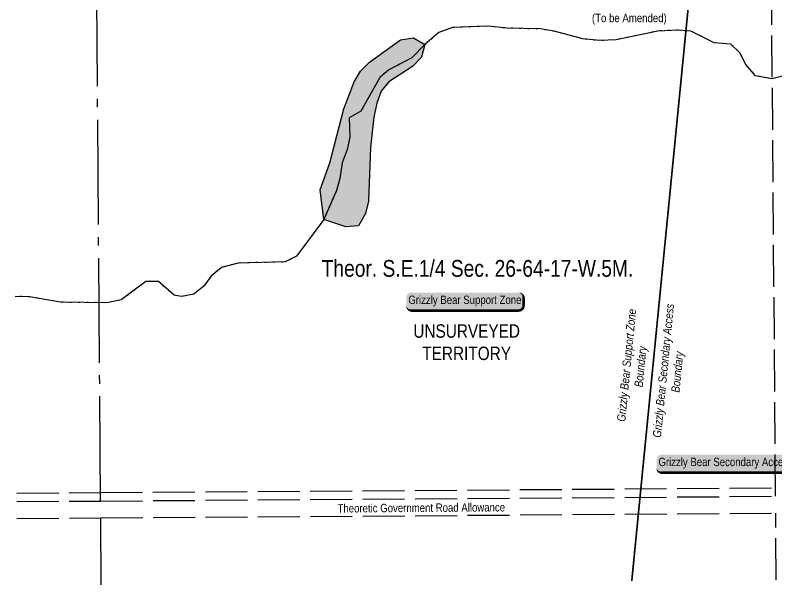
# Model space of a CAD drawing. Extents: x 534052 to 544180, y 6043031 to 6050786.
# Drawn here: x 534910 to 535818, y 6045850 to 6046530 of the extents above; entities that cross this region are included whole.
import ezdxf
from ezdxf.enums import TextEntityAlignment as Align

# ---------------------------------------------------------------- set-up
doc = ezdxf.new("R2010")
doc.units = 0
doc.header["$LTSCALE"] = 5
doc.header["$PDSIZE"] = 0.5
for name, pattern in [('DASHDOT2', [12.7, 6.35, -3.175, 0, -3.175]), ('foc-QUARTERLINE', [33, 25, -3, 2, -3]), ('foc-UNSURVEYED', [12.5, 10, -2.5]), ('foc-WHEELTRACKS', [2, 0.4, -1.6])]:
    doc.linetypes.add(name, pattern=pattern)
doc.layers.get('Defpoints').update_dxf_attribs({"color": 9})
for name, color, linetype in [('AS-WILDLIFE', 131, 'DASHDOT2'), ('AS-WILDLIFE-BLOCK', 131, 'Continuous'), ('C-SYMBOL', 7, 'Continuous'), ('L-ROAD-T', 7, 'Continuous'), ('L-SECQ', 8, 'foc-QUARTERLINE'), ('L-UNS-T', 3, 'Continuous'), ('L-USEC', 7, 'foc-UNSURVEYED'), ('T-CREEK', 160, 'Continuous'), ('T-WATER-H', 133, 'Continuous'), ('T-WATER-P3', 160, 'foc-WHEELTRACKS')]:
    doc.layers.add(name, color=color, linetype=linetype)
doc.layers.add('C-AR-T', color=13, linetype='Continuous', lineweight=9)
doc.styles.add('175L', font='', dxfattribs={"height": 20})
doc.styles.add('240', font='', dxfattribs={"height": 30})
doc.styles.add('80', font='', dxfattribs={"height": 10})
doc.styles.add('80CG', font='', dxfattribs={"height": 10})
doc.styles.add('80L', font='', dxfattribs={"height": 10})
doc.styles.add('foc-LtypeFont', font='', dxfattribs={"height": 7.35})
doc.styles.get('175L').set_extended_font_data('Arial Narrow')
doc.styles.get('240').set_extended_font_data('Arial Narrow')
doc.styles.get('80').set_extended_font_data('Arial Narrow')
doc.styles.get('80CG').set_extended_font_data('Arial Narrow')
doc.styles.get('80L').set_extended_font_data('Arial Narrow')
doc.styles.get('foc-LtypeFont').set_extended_font_data('Arial Narrow')
doc.linetypes.add('foc-TOPO-flowdirection-NOLINE', pattern='A,0,[">",foc-LtypeFont,S=0.3,R=0,X=0,Y=-0.945],-20,[">",foc-LtypeFont,S=0.3,R=0,X=0,Y=-0.945],0', length=20)
doc.dimstyles.new('Compass 5 000', dxfattribs={"dimscale": 5, "dimtxt": 9, "dimasz": 2, "dimexe": 0.2, "dimexo": 0.0625, "dimgap": 0.5, "dimtad": 0, "dimtih": 1, "dimtoh": 1, "dimzin": 0, "dimdsep": 46, "dimtxsty": '80CG', "dimcen": 0.1, "dimse1": 1, "dimse2": 1, "dimclrd": 256, "dimclrt": 256, "dimaunit": 1, "dimadec": 4, "dimazin": 0, "dimtfac": 0.06, "dimtofl": 0, "dimtmove": 0, "dimatfit": 1, "dimfxl": 0.2, "dimtolj": 1, "dimtzin": 0, "dimlwd": -1, "dimarcsym": 0})

# ---------------------------------------------------------------- blocks, each defined once
blk = doc.blocks.new('*D382')
at = {"layer": 'C-AR-T', "transparency": 16777216}
for p, q in [((535743.54, 6046712.84), (535745.76, 6046722.59)), ((535736.9, 6046683.58), (535706.65, 6046550.27)), ((535706.65, 6046550.27), (535696.65, 6046550.27))]:
    blk.add_line(p, q, dxfattribs=at)
for points in [[(535741.92, 6046713.21), (535745.17, 6046712.47), (535741.33, 6046703.09)], [(535735.28, 6046683.95), (535738.53, 6046683.21), (535739.12, 6046693.33)]]:
    blk.add_solid(points, dxfattribs=at)
at = {"layer": 'Defpoints', "color": 0, "transparency": 16777216}
for p in [(535723.79, 6046707.07), (535741.33, 6046703.09), (535721.58, 6046697.31)]:
    blk.add_point(p, dxfattribs=at)
at = {"layer": 'C-AR-T', "transparency": 16777216, "insert": (535641.97, 6046550.27), "char_height": 10, "attachment_point": 5, "style": '80CG'}
blk.add_mtext('\\A1;Murphy\\P10.00 Waterline R/W^JLOC 195181\\P(To be Amended)', dxfattribs=at)
blk = doc.blocks.new('*U695')
h = blk.add_hatch(color=255)
edge = h.paths.add_edge_path()
edge.add_line((-64, -11.5), (64, -11.5))
edge.add_arc((64, -5.5), 6, 270, 360)
edge.add_line((70, -5.5), (70, 4))
edge.add_arc((64, 4), 6, 0, 90)
edge.add_line((64, 10), (-64, 10))
edge.add_arc((-64, 4), 6, 90, 180)
edge.add_line((-70, 4), (-70, -5.5))
edge.add_arc((-64, -5.5), 6, 180, 270)
at = {"color": 131, "flags": 128}
blk.add_lwpolyline([(-64, -11.5, 3, 3, 0), (64, -11.5, 3, 3, 0.414214), (70, -5.5, 3, 3, 0), (70, 4, 3, 0, 0.414214), (64, 10, 0, 0, 0), (-64, 10, 0, 0, 0.414214), (-70, 4, 0, 0, 0), (-70, -5.5, 0, 3, 0.414214)], format="xyseb", close=True, dxfattribs=at)
at = {"color": 131, "style": '80'}
blk.add_attdef('ENTER_TEXT_001', (-35.99, -5), '', height=10, dxfattribs=at)
blk = doc.blocks.new('*U694')
h = blk.add_hatch(color=255)
edge = h.paths.add_edge_path()
edge.add_line((-76.5, -11.5), (76.5, -11.5))
edge.add_arc((76.5, -5.5), 6, 270, 360)
edge.add_line((82.5, -5.5), (82.5, 4))
edge.add_arc((76.5, 4), 6, 0, 90)
edge.add_line((76.5, 10), (-76.5, 10))
edge.add_arc((-76.5, 4), 6, 90, 180)
edge.add_line((-82.5, 4), (-82.5, -5.5))
edge.add_arc((-76.5, -5.5), 6, 180, 270)
at = {"color": 131, "flags": 128}
blk.add_lwpolyline([(-76.5, -11.5, 3, 3, 0), (76.5, -11.5, 3, 3, 0.414214), (82.5, -5.5, 3, 3, 0), (82.5, 4, 3, 0, 0.414214), (76.5, 10, 0, 0, 0), (-76.5, 10, 0, 0, 0.414214), (-82.5, 4, 0, 0, 0), (-82.5, -5.5, 0, 3, 0.414214)], format="xyseb", close=True, dxfattribs=at)
at = {"color": 131, "style": '80'}
blk.add_attdef('ENTER_TEXT_001', (-35.99, -5), '', height=10, dxfattribs=at)

msp = doc.modelspace()

# ---------------------------------------------------------------- hatches: boundary and pattern name
at = {"layer": 'T-WATER-H'}
h = msp.add_hatch(color=256, dxfattribs=at)
h.dxf.hatch_style = 1
h.paths.add_polyline_path([(535303.793, 6046277.519), (535277.614, 6046286.394), (535273.251, 6046321.87), (535284.823, 6046353.934), (535301.488, 6046418.455), (535313.674, 6046450.621), (535321.397, 6046463.496), (535332.311, 6046474.004), (535369.137, 6046500.79), (535384.638, 6046503.141), (535398.235, 6046495.069), (535394.062, 6046479.975), (535383.22, 6046468.973), (535355.313, 6046450.622), (535345.92, 6046439.348), (535340.667, 6046425.312), (535337.222, 6046408.457), (535333.331, 6046372.042), (535330.851, 6046308.192), (535327.201, 6046293.617), (535318.927, 6046278.676)])

# ---------------------------------------------------------------- linework, layer by layer
at = {"layer": 'AS-WILDLIFE', "const_width": 1.998, "flags": 128}
msp.add_lwpolyline([(535644.872, 6045854.973), (535822.839, 6047664.306)], dxfattribs=at)
at = {"layer": 'L-SECQ'}
for p, q in [((535011.479, 6045950.39), (535005.57, 6046714.518)), ((535012.252, 6045850.446), (535011.635, 6045930.285))]:
    msp.add_line(p, q, dxfattribs=at)
at = {"layer": 'L-USEC'}
for p, q in [((535816.437, 6045956.023), (535810.075, 6046760.126)), ((534911.471, 6045959.744), (535011.424, 6045960.443)), ((535011.424, 6045960.443), (535816.385, 6045966.077)), ((534911.549, 6045949.691), (535011.494, 6045950.39)), ((535011.494, 6045950.39), (535816.456, 6045956.024)), ((534911.705, 6045929.586), (535011.635, 6045930.285)), ((535011.635, 6045930.285), (535816.597, 6045935.918)), ((535817.227, 6045856.206), (535816.597, 6045935.918))]:
    msp.add_line(p, q, dxfattribs=at)
at = {"layer": 'T-CREEK', "linetype": 'foc-TOPO-flowdirection-NOLINE', "flags": 128}
msp.add_lwpolyline([(537178.395, 6045865.946), (537176.275, 6045867.774), (537134.799, 6045888.091), (537104.462, 6045900.975), (536931.39, 6045957.658), (536898.08, 6045966.009), (536883.247, 6045971.892), (536869.324, 6045980.719), (536838.578, 6046011.812), (536826.503, 6046021.836), (536801.482, 6046037.482), (536772.734, 6046051.093), (536753.45, 6046055.06), (536692.963, 6046050.722), (536648.851, 6046049.441), (536630.208, 6046051.52), (536595.212, 6046059.047), (536564.568, 6046068.021), (536548.962, 6046075.385), (536508.68, 6046101.233), (536494.801, 6046106.926), (536447.805, 6046120.674), (536374.475, 6046151.578), (536359.228, 6046154.314), (536340.408, 6046154.556), (536222.766, 6046150.593), (536174.067, 6046148.776), (536153.973, 6046150.524), (536136.504, 6046156.024), (536122.024, 6046163.022), (536109.215, 6046172.895), (536080.271, 6046205.664), (536079.215, 6046210.421), (536082.776, 6046240.373), (536058.098, 6046278.014), (536045.677, 6046287.849), (536038.041, 6046297.72), (536038.143, 6046301.856), (536032.055, 6046315.73), (536017.686, 6046328.016), (536010.406, 6046341.615), (535977.199, 6046371.068), (535964.478, 6046379.028), (535949.192, 6046384.578), (535936.452, 6046392.5), (535933.05, 6046396.204), (535928.066, 6046407.422), (535918.077, 6046417.816), (535896.025, 6046417.924), (535888.935, 6046425.776), (535890.058, 6046431.684), (535884.229, 6046445.515), (535860.416, 6046463.832), (535845.555, 6046465.872), (535836.781, 6046464.727), (535826.412, 6046457.614), (535811.717, 6046454.247), (535792.452, 6046457.801), (535780.73, 6046471.198), (535773.735, 6046485.225), (535762.818, 6046495.539), (535743.143, 6046497.211), (535715.365, 6046511.028), (535700.476, 6046512.233), (535675.758, 6046511.215), (535626.289, 6046500.895), (535606.653, 6046499.744), (535586.642, 6046501.754), (535552.446, 6046510.96), (535535.581, 6046513.684), (535496.294, 6046514.629), (535473.489, 6046516.859), (535431.18, 6046515.398), (535414.955, 6046509.649), (535398.235, 6046495.069), (535382.59, 6046479.282), (535355.324, 6046464.96), (535344.305, 6046455.79), (535321.947, 6046415.713), (535308.009, 6046407.805), (535308.553, 6046384.753), (535305.643, 6046370.036), (535299.506, 6046354.022), (535296.828, 6046335.362), (535292.748, 6046320.923), (535277.614, 6046286.394), (535245.201, 6046242.535), (535231.711, 6046235.617), (535175.332, 6046234.384), (535155.645, 6046229.18), (535143.425, 6046218.617), (535134.417, 6046206.575), (535122.5, 6046197.374), (535107.733, 6046194.298), (535099.124, 6046195.882), (535080.432, 6046212.157), (535065.282, 6046212.262), (535035.86, 6046190.372), (535018.716, 6046187.05), (534963.539, 6046187.559), (534926.737, 6046194.177), (534909.652, 6046194.434)], dxfattribs=at)
at = {"layer": 'T-CREEK', "flags": 128}
msp.add_lwpolyline([(535303.793, 6046277.519), (535277.614, 6046286.394), (535273.251, 6046321.87), (535284.823, 6046353.934), (535301.488, 6046418.455), (535313.674, 6046450.621), (535321.397, 6046463.496), (535332.311, 6046474.004), (535369.137, 6046500.79), (535384.638, 6046503.141), (535398.235, 6046495.069), (535394.062, 6046479.975), (535383.22, 6046468.973), (535355.313, 6046450.622), (535345.92, 6046439.348), (535340.667, 6046425.312), (535337.222, 6046408.457), (535333.331, 6046372.042), (535330.851, 6046308.192), (535327.201, 6046293.617), (535318.927, 6046278.676), (535303.793, 6046277.519)], close=True, dxfattribs=at)
at = {"layer": 'T-WATER-P3', "flags": 128}
msp.add_lwpolyline([(537178.395, 6045865.946), (537176.275, 6045867.774), (537134.799, 6045888.091), (537104.462, 6045900.975), (536931.39, 6045957.658), (536898.08, 6045966.009), (536883.247, 6045971.892), (536869.324, 6045980.719), (536838.578, 6046011.812), (536826.503, 6046021.836), (536801.482, 6046037.482), (536772.734, 6046051.093), (536753.45, 6046055.06), (536692.963, 6046050.722), (536648.851, 6046049.441), (536630.208, 6046051.52), (536595.212, 6046059.047), (536564.568, 6046068.021), (536548.962, 6046075.385), (536508.68, 6046101.233), (536494.801, 6046106.926), (536447.805, 6046120.674), (536374.475, 6046151.578), (536359.228, 6046154.314), (536340.408, 6046154.556), (536222.766, 6046150.593), (536174.067, 6046148.776), (536153.973, 6046150.524), (536136.504, 6046156.024), (536122.024, 6046163.022), (536109.215, 6046172.895), (536080.271, 6046205.664), (536079.215, 6046210.421), (536082.776, 6046240.373), (536058.098, 6046278.014), (536045.677, 6046287.849), (536038.041, 6046297.72), (536038.143, 6046301.856), (536032.055, 6046315.73), (536017.686, 6046328.016), (536010.406, 6046341.615), (535977.199, 6046371.068), (535964.478, 6046379.028), (535949.192, 6046384.578), (535936.452, 6046392.5), (535933.05, 6046396.204), (535928.066, 6046407.422), (535918.077, 6046417.816), (535896.025, 6046417.924), (535888.935, 6046425.776), (535890.058, 6046431.684), (535884.229, 6046445.515), (535860.416, 6046463.832), (535845.555, 6046465.872), (535836.781, 6046464.727), (535826.412, 6046457.614), (535811.717, 6046454.247), (535792.452, 6046457.801), (535780.73, 6046471.198), (535773.735, 6046485.225), (535762.818, 6046495.539), (535743.143, 6046497.211), (535715.365, 6046511.028), (535700.476, 6046512.233), (535675.758, 6046511.215), (535626.289, 6046500.895), (535606.653, 6046499.744), (535586.642, 6046501.754), (535552.446, 6046510.96), (535535.581, 6046513.684), (535496.294, 6046514.629), (535473.489, 6046516.859), (535431.18, 6046515.398), (535414.955, 6046509.649), (535398.235, 6046495.069), (535382.59, 6046479.282), (535355.324, 6046464.96), (535344.305, 6046455.79), (535321.947, 6046415.713), (535308.009, 6046407.805), (535308.553, 6046384.753), (535305.643, 6046370.036), (535299.506, 6046354.022), (535296.828, 6046335.362), (535292.748, 6046320.923), (535277.614, 6046286.394), (535245.201, 6046242.535), (535231.711, 6046235.617), (535175.332, 6046234.384), (535155.645, 6046229.18), (535143.425, 6046218.617), (535134.417, 6046206.575), (535122.5, 6046197.374), (535107.733, 6046194.298), (535099.124, 6046195.882), (535080.432, 6046212.157), (535065.282, 6046212.262), (535035.86, 6046190.372), (535018.716, 6046187.05), (534963.539, 6046187.559), (534926.737, 6046194.177), (534909.652, 6046194.434)], dxfattribs=at)

# ---------------------------------------------------------------- block references
at = {"layer": 'AS-WILDLIFE-BLOCK'}
ref = msp.add_blockref('*U695', (535445.931, 6046189.12), dxfattribs=dict(at, xscale=0.9989536938324243, yscale=0.9989536938324243, zscale=0.9989536938324243))
ref.add_attrib('ENTER_TEXT_001', 'Grizzly Bear Support Zone', (535378.437, 6046185.505), dxfattribs={"layer": '0', "color": 131, "height": 9.98954, "style": '80'})
ref = msp.add_blockref('*U694', (535756.9, 6045995.656), dxfattribs=dict(at, xscale=0.9989536938324243, yscale=0.9989536938324243, zscale=0.9989536938324243))
ref.add_attrib('ENTER_TEXT_001', 'Grizzly Bear Secondary Access', (535676.66, 6045992.042), dxfattribs={"layer": '0', "color": 131, "height": 9.98954, "style": '80'})

# ---------------------------------------------------------------- texts
at = {"layer": 'AS-WILDLIFE', "char_height": 9.99477, "attachment_point": 5, "rotation": 84.382428, "style": '240'}
for s, width, insert in [('{\\fArial Narrow|b0|i1|c0|p34;\\C131;Grizzly Bear Secondary Access\\PBoundary}', 162.72877, (535692.339, 6046105.051)), ('{\\fArial Narrow|b0|i1|c0|p34;\\C131;Grizzly Bear Support Zone\\PBoundary}', 134.80668, (535648.448, 6046111.412))]:
    msp.add_mtext_dynamic_manual_height_columns(s, width=width, gutter_width=45, heights=[0], dxfattribs=dict(at, insert=insert))
at = {"layer": 'C-SYMBOL', "color": 3, "style": '175L'}
msp.add_text('Theor. S.E.1/4 Sec. 26-64-17-W.5M.', height=19.98953, dxfattribs=at).set_placement((535460.892, 6046211.994), align=Align.BOTTOM_CENTER)
at = {"layer": 'L-ROAD-T', "style": '80L'}
msp.add_text('Theoretic Government Road Allowance', height=9.99477, rotation=0.400954, dxfattribs=at).set_placement((535393.887, 6045942.308), align=Align.MIDDLE_CENTER)
at = {"layer": 'L-UNS-T', "color": 3, "insert": (535447.961, 6046139.809), "char_height": 15.99163, "attachment_point": 5, "style": '80L'}
msp.add_mtext_dynamic_manual_height_columns('UNSURVEYED TERRITORY', width=126.3476, gutter_width=47.475, heights=[0], dxfattribs=at)

# ---------------------------------------------------------------- dimensions: what is measured, and where the dimension line sits
at = {"layer": 'C-AR-T'}
dim = msp.add_linear_dim(base=(535741.33, 6046703.088), p1=(535721.576, 6046697.313), p2=(535723.79, 6046707.068), angle=77.213081, text='Murphy\\P10.00 Waterline R/W^JLOC 195181\\P(To be Amended)', dimstyle='Compass 5 000', dxfattribs=at)
dim.commit()
dim.dimension.update_dxf_attribs({"geometry": '*D382', "text_midpoint": (535641.968, 6046550.269), "dimtype": 161})

doc.saveas('drawing.dxf')
